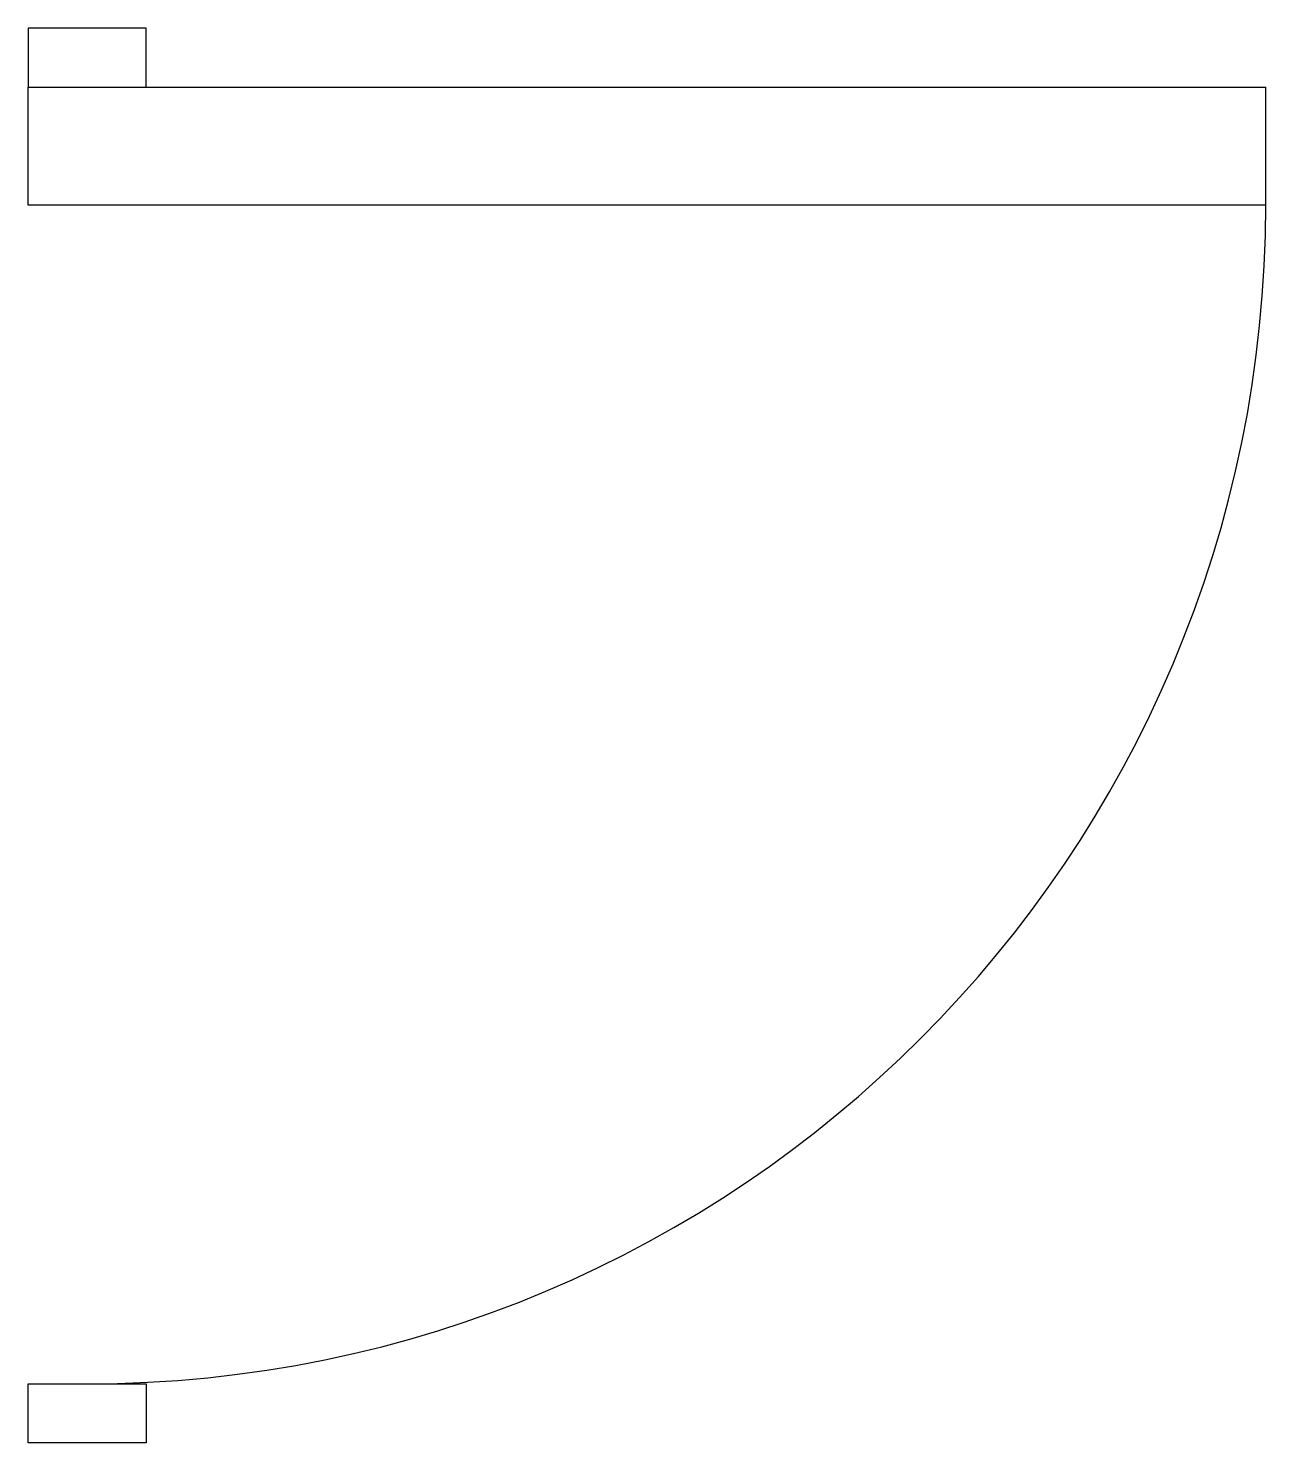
# Model space of a CAD drawing. Header units: inches. Extents: x 1291 to 7472, y 1391 to 3839.
# Drawn here: x 6380.62 to 6401.62, y 1433.47 to 1457.47 of the extents above; entities that cross this region are included whole.
import ezdxf

# ---------------------------------------------------------------- set-up
doc = ezdxf.new("R2010")
doc.units = ezdxf.units.IN
doc.layers.add('Door', color=44, linetype='Continuous')

msp = doc.modelspace()

# ---------------------------------------------------------------- linework, layer by layer
at = {"layer": 'Door', "linetype": 'Continuous'}
msp.add_line((6401.617, 1454.465), (6401.617, 1456.465), dxfattribs=at)
for points in [[(6382.617, 1456.465), (6382.617, 1457.465), (6380.617, 1457.465), (6380.617, 1456.465)], [(6382.617, 1434.465), (6382.617, 1433.465), (6380.617, 1433.465), (6380.617, 1434.465)]]:
    msp.add_lwpolyline(points, close=True, dxfattribs=at)
msp.add_lwpolyline([(6401.617, 1454.465), (6380.617, 1454.465), (6380.617, 1456.465), (6401.617, 1456.465)], dxfattribs=at)
msp.add_arc((6381.617, 1454.465), 20, 270, 0, dxfattribs=at)

doc.saveas('drawing.dxf')
